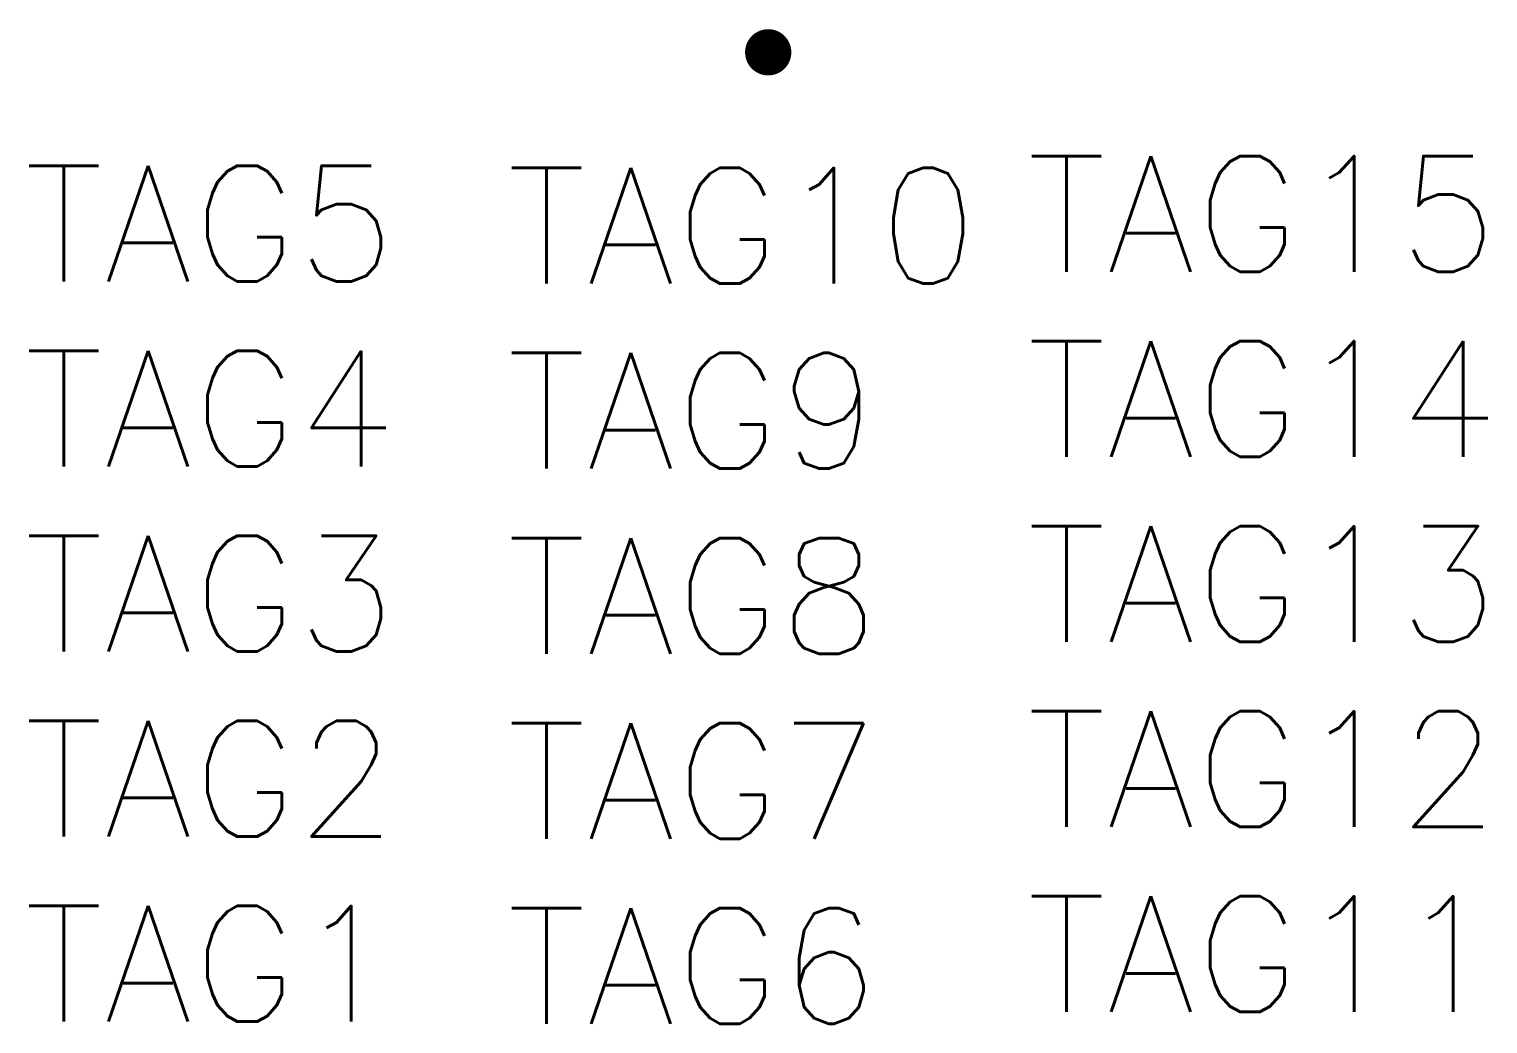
# Model space of a CAD drawing. Extents: x 174 to 205.6, y 139 to 160.5.
import ezdxf

# ---------------------------------------------------------------- set-up
doc = ezdxf.new("R2010")
doc.units = 0
doc.header["$MEASUREMENT"] = 0
doc.layers.get('0').update_dxf_attribs({"linetype": 'CONTINUOUS'})
doc.styles.get("Standard").update_dxf_attribs({"font": 'txt.shx', "bigfont": 'chineset.shx'})

msp = doc.modelspace()

# ---------------------------------------------------------------- linework, layer by layer
at = {"const_width": 0.5}
msp.add_lwpolyline([(189.75, 160, 1), (190.25, 160, 1)], format="xyb", close=True, dxfattribs=at)

# ---------------------------------------------------------------- texts
at = {"color": 2, "flags": 1}
for tag, p in [('TAG15', (195.594, 155.258)), ('TAG5', (173.914, 155.05)), ('TAG10', (184.349, 155.002)), ('TAG14', (195.594, 151.258)), ('TAG4', (173.914, 151.05)), ('TAG9', (184.349, 151.002)), ('TAG3', (173.914, 147.05)), ('TAG8', (184.349, 147.002)), ('TAG13', (195.594, 147.258)), ('TAG12', (195.594, 143.258)), ('TAG2', (173.914, 143.05)), ('TAG7', (184.349, 143.002)), ('TAG11', (195.594, 139.258)), ('TAG1', (173.914, 139.05)), ('TAG6', (184.349, 139.002))]:
    msp.add_attdef(tag, p, '', height=2.5, dxfattribs=at)

doc.saveas('drawing.dxf')
